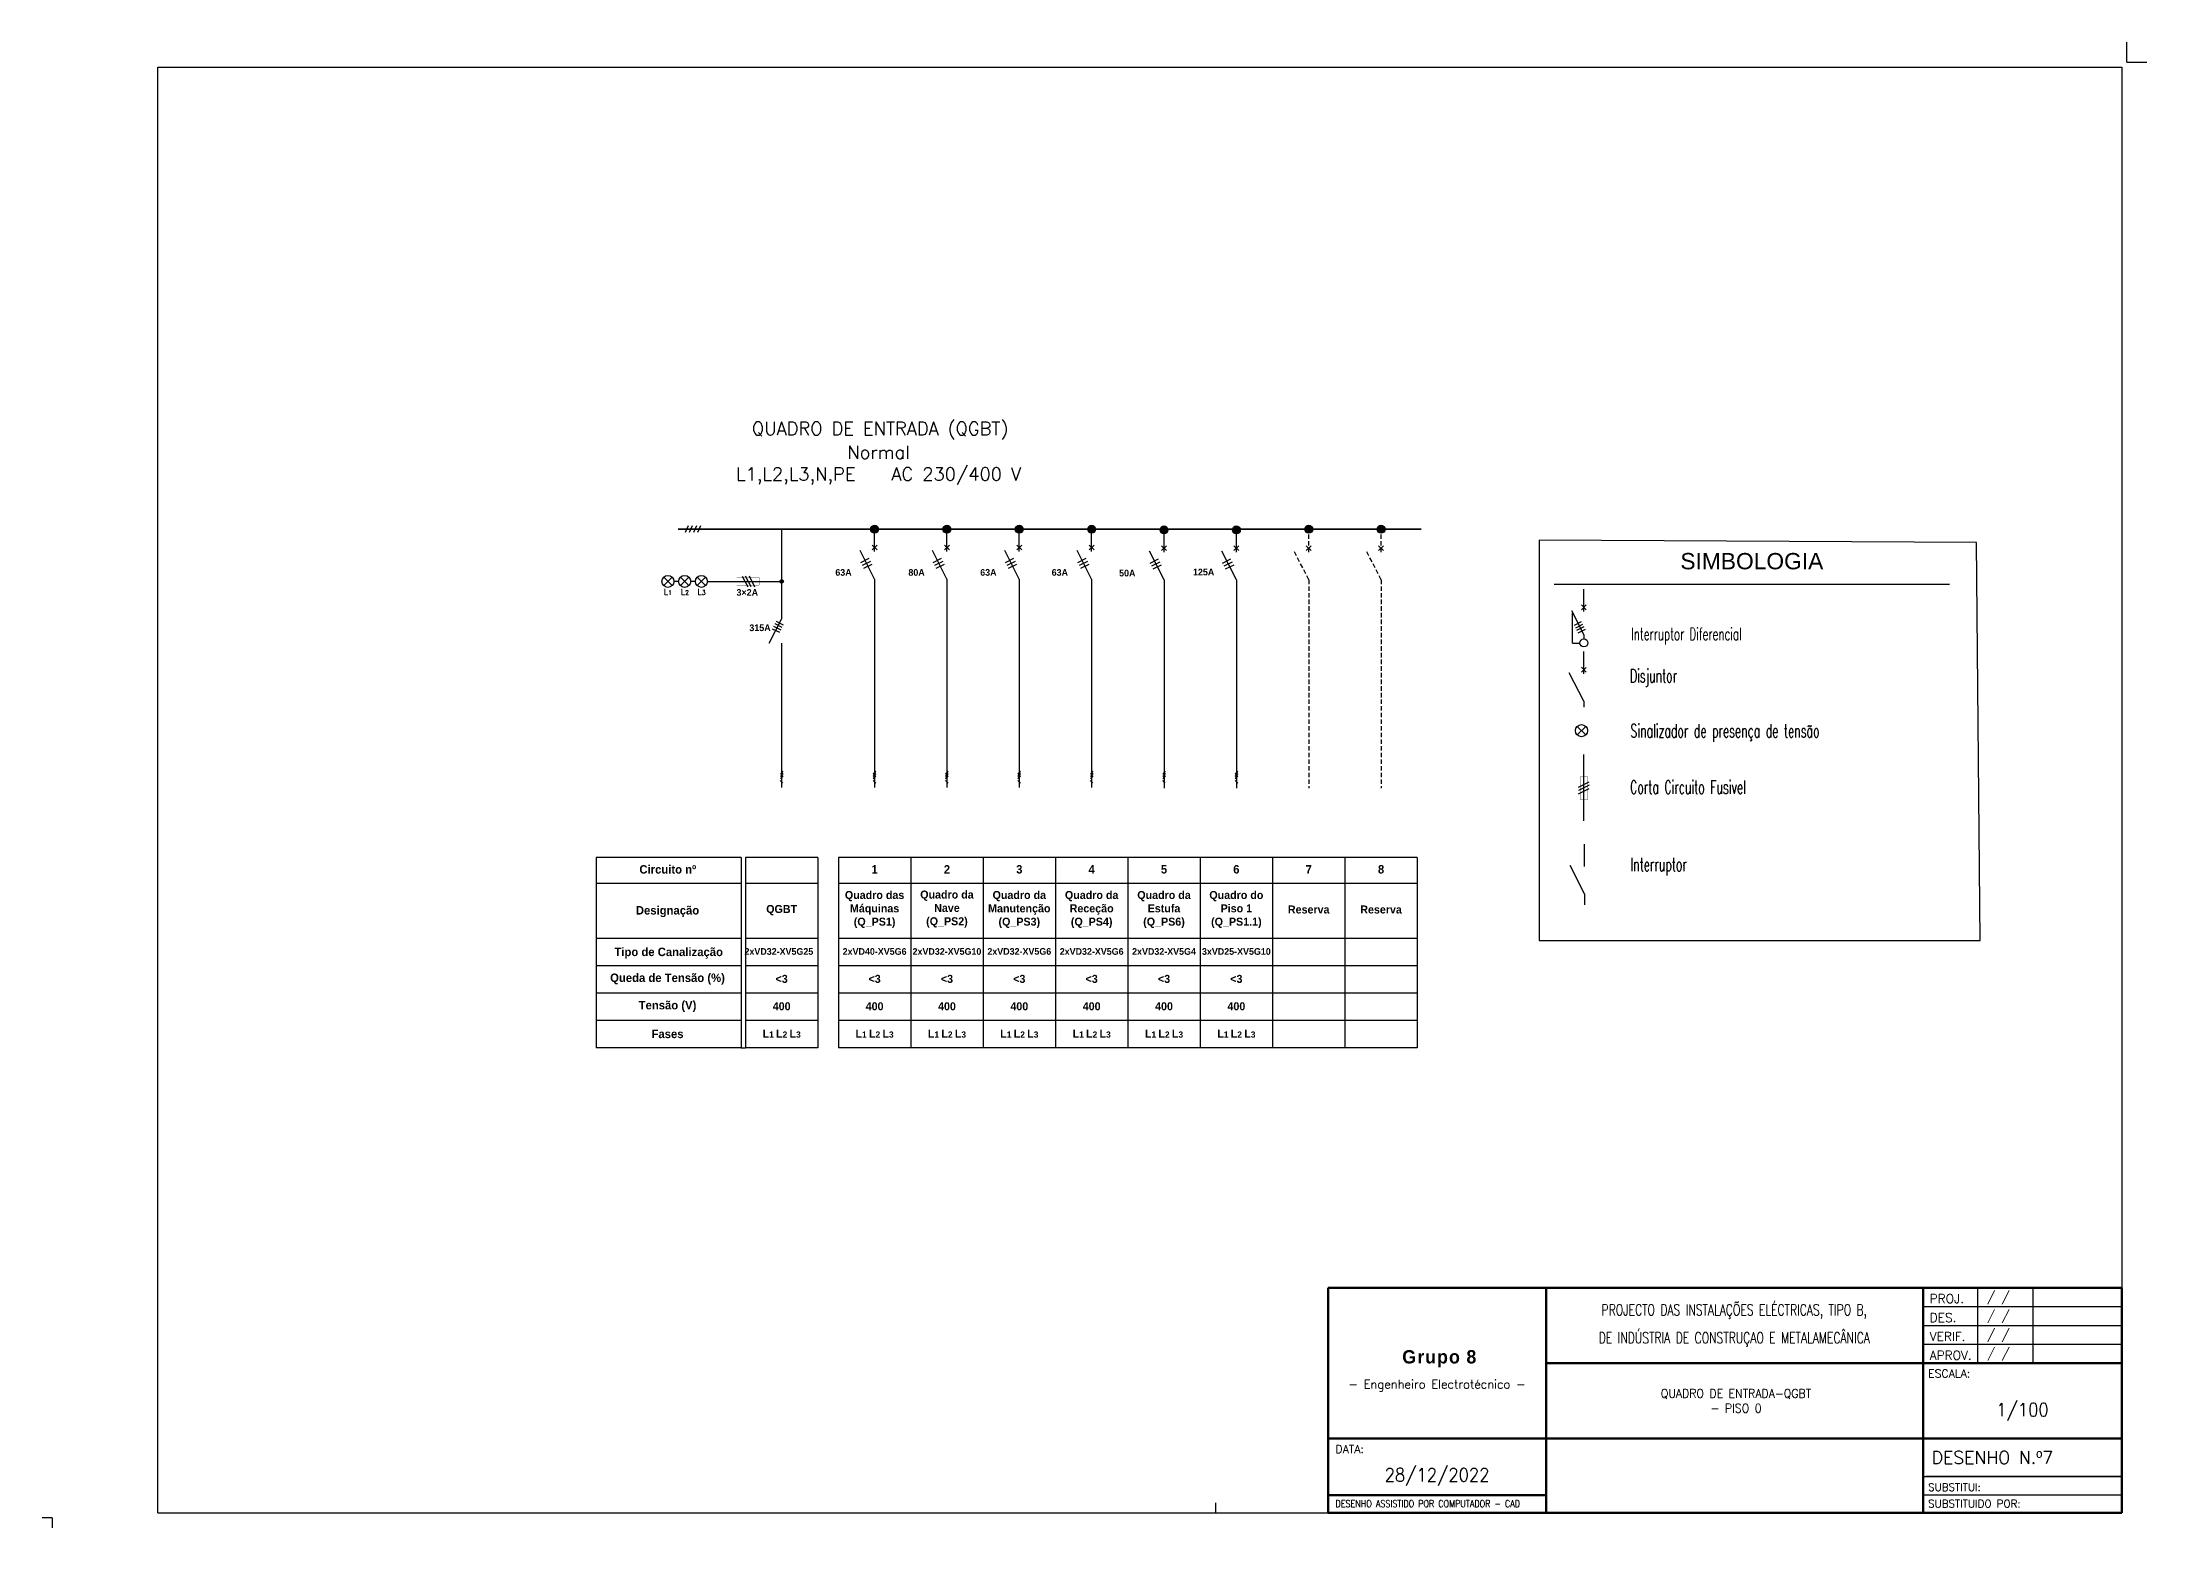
# Model space of a CAD drawing. Extents: x -8 to 729, y -363 to 534.
# Drawn here: x 119.4 to 214.2, y -111.2 to -44.3 of the extents above; entities that cross this region are included whole.
import ezdxf
from ezdxf.enums import TextEntityAlignment as Align

# ---------------------------------------------------------------- set-up
doc = ezdxf.new("R2010")
doc.units = 0
doc.header["$LTSCALE"] = 0.8
doc.header["$MEASUREMENT"] = 0
doc.linetypes.add('DASHED2', pattern=[0.375, 0.25, -0.125])
doc.linetypes.add('HIDDEN', pattern=[0.375, 0.25, -0.125])
doc.layers.get('0').update_dxf_attribs({"color": 3, "linetype": 'CONTINUOUS'})
for name, color, linetype in [('0_ligações', 10, 'CONTINUOUS'), ('Desenho base', 7, 'CONTINUOUS'), ('LEGENDA', 1, 'CONTINUOUS'), ('Quadros Eléctricos', 41, 'CONTINUOUS')]:
    doc.layers.add(name, color=color, linetype=linetype)
doc.styles.add('ARIAL', font='arial.ttf')
doc.styles.add('Century Gothic', font='GOTHICB.TTF')
doc.styles.add('PEN', font='ROMANS.SHX', dxfattribs={"width": 0.7, "height": 1})
doc.styles.add('ROMANS', font='romans', dxfattribs={"width": 0.9})
doc.styles.get("Standard").update_dxf_attribs({"font": 'ROMANS'})

# ---------------------------------------------------------------- blocks, each defined once
blk = doc.blocks.new('Folha A3')
at = {"color": 0}
for p, q in [((412, 289), (412, 293)), ((412, 289), (416, 289)), ((21, 288), (411, 288)), ((21, 1), (21, 288)), ((411, 288), (411, 1)), ((0, 0), (-2, 0)), ((0, 0), (0, -2)), ((21, 1), (411, 1)), ((231, 3), (231, 1))]:
    blk.add_line(p, q, dxfattribs=at)

msp = doc.modelspace()

# ---------------------------------------------------------------- hatches: boundary and pattern name
at = {"layer": 'Quadros Eléctricos'}
for points in [[(156.864, -66.033, 1), (156.864, -66.389, 1)], [(160.124, -66.033, 1), (160.124, -66.389, 1)], [(163.384, -66.033, 1), (163.384, -66.389, 1)], [(166.644, -66.033, 1), (166.644, -66.389, 1)], [(169.904, -66.063, 1), (169.904, -66.419, 1)], [(173.164, -66.063, 1), (173.164, -66.419, 1)], [(176.424, -66.033, 1), (176.424, -66.389, 1)], [(179.684, -66.033, 1), (179.684, -66.389, 1)], [(152.596, -68.561, -1), (152.757, -68.561, -1)]]:
    msp.add_hatch(color=7, dxfattribs=at).paths.add_polyline_path(points)

# ---------------------------------------------------------------- linework, layer by layer
at = {"layer": 'Desenho base'}
for p, q in [((206.512, -66.8), (186.802, -66.7)), ((187.479, -68.686, 0.001), (205.302, -68.686, 0.001)), ((152.735, -77.104), (152.617, -77.222)), ((152.735, -77.181), (152.617, -77.299)), ((152.735, -77.258), (152.617, -77.376)), ((152.735, -77.335), (152.617, -77.454)), ((152.735, -77.649), (152.617, -77.531)), ((156.923, -77.104, 0), (156.805, -77.222, 0)), ((156.923, -77.181, 0), (156.805, -77.299, 0)), ((156.923, -77.258, 0), (156.805, -77.376, 0)), ((156.923, -77.335, 0), (156.805, -77.454, 0)), ((156.923, -77.649, 0), (156.805, -77.531, 0)), ((160.183, -77.104), (160.065, -77.222)), ((160.183, -77.181), (160.065, -77.299)), ((160.183, -77.258), (160.065, -77.376)), ((160.183, -77.335), (160.065, -77.454)), ((160.183, -77.649), (160.065, -77.531)), ((163.443, -77.104), (163.325, -77.222)), ((163.443, -77.181), (163.325, -77.299)), ((163.443, -77.258), (163.325, -77.376)), ((163.443, -77.335), (163.325, -77.454)), ((163.443, -77.649), (163.325, -77.531)), ((166.703, -77.104), (166.585, -77.222)), ((166.703, -77.181), (166.585, -77.299)), ((166.703, -77.258), (166.585, -77.376)), ((166.703, -77.335), (166.585, -77.454)), ((166.703, -77.649), (166.585, -77.531)), ((169.963, -77.104, 0), (169.845, -77.222, 0)), ((169.963, -77.181, 0), (169.845, -77.299, 0)), ((169.963, -77.258, 0), (169.845, -77.376, 0)), ((169.963, -77.335, 0), (169.845, -77.454, 0)), ((169.963, -77.649, 0), (169.845, -77.531, 0)), ((173.223, -77.104, 0), (173.105, -77.222, 0)), ((173.223, -77.181, 0), (173.105, -77.299, 0)), ((173.223, -77.258, 0), (173.105, -77.376, 0)), ((173.223, -77.335, 0), (173.105, -77.454, 0)), ((173.223, -77.649, 0), (173.105, -77.531, 0))]:
    msp.add_line(p, q, dxfattribs=at)
at = {"layer": 'Desenho base', "lineweight": 120}
for p, q in [((213.056, -100.375), (177.296, -100.375)), ((177.296, -100.375), (177.296, -110.515)), ((213.056, -100.375), (213.056, -110.515)), ((213.056, -110.515), (177.296, -110.515))]:
    msp.add_line(p, q, dxfattribs=at)
at = {"layer": 'Desenho base', "lineweight": 60}
for p, q in [((187.116, -100.375), (187.116, -110.515)), ((204.116, -100.375), (204.116, -110.515)), ((187.116, -103.775), (213.056, -103.775)), ((177.296, -107.175), (213.056, -107.175)), ((187.116, -109.725), (177.296, -109.725))]:
    msp.add_line(p, q, dxfattribs=at)
at = {"layer": 'Desenho base', "lineweight": 30}
for p, q in [((206.556, -100.375), (206.556, -103.775)), ((209.056, -100.375), (209.056, -103.775)), ((204.116, -101.225), (213.056, -101.225)), ((204.116, -102.075), (213.056, -102.075)), ((204.116, -102.927), (213.056, -102.927)), ((204.116, -108.875), (213.056, -108.875)), ((213.056, -108.875), (204.236, -108.875)), ((213.056, -109.725), (204.116, -109.725))]:
    msp.add_line(p, q, dxfattribs=at)
at = {"layer": 'Quadros Eléctricos', "color": 7, "ltscale": 10}
for p, q in [((148.466, -66.063), (148.329, -66.357)), ((148.651, -66.063), (148.514, -66.357)), ((148.836, -66.063), (148.699, -66.357)), ((149.021, -66.063), (148.884, -66.357))]:
    msp.add_line(p, q, dxfattribs=at)
at = {"layer": 'Quadros Eléctricos'}
for p, q in [((152.676, -66.211), (152.676, -70.254)), ((156.864, -67.21, 0), (156.864, -66.211, 0)), ((160.124, -67.21), (160.124, -66.211)), ((163.384, -67.21), (163.384, -66.211)), ((166.644, -67.21), (166.644, -66.211)), ((169.904, -67.24, 0), (169.904, -66.241, 0)), ((173.164, -67.24, 0), (173.164, -66.241, 0)), ((156.864, -68.452, 0), (156.207, -67.162, 0)), ((160.124, -68.452), (159.467, -67.162)), ((163.384, -68.452), (162.727, -67.162)), ((166.644, -68.452), (165.987, -67.162)), ((166.644, -67.21), (166.644, -66.945)), ((169.904, -68.482, 0), (169.247, -67.192, 0)), ((169.904, -67.24, 0), (169.904, -66.975, 0)), ((173.164, -68.482, 0), (172.507, -67.192, 0)), ((148.035, -68.558), (147.824, -68.558)), ((148.788, -68.559), (148.576, -68.559)), ((149.329, -68.559), (150.642, -68.558)), ((150.656, -68.558), (152.676, -68.561)), ((156.864, -68.452, 0), (156.864, -77.841, 0)), ((160.124, -68.452), (160.124, -77.841)), ((163.384, -68.452), (163.384, -77.841)), ((166.644, -68.452), (166.644, -77.841)), ((169.904, -68.482, 0), (169.904, -77.871, 0)), ((173.164, -68.482, 0), (173.164, -77.871, 0)), ((188.821, -69.908), (188.821, -68.909)), ((152.676, -69.711), (152.676, -70.254, 0)), ((188.264, -69.874), (188.821, -70.969)), ((152.119, -71.347), (152.676, -70.254)), ((188.821, -70.969), (188.821, -71.15)), ((152.676, -71.347), (152.676, -77.841)), ((188.821, -72.719), (188.821, -71.72)), ((188.821, -73.961), (188.163, -72.671)), ((188.821, -73.961), (188.821, -74.231)), ((188.818, -79.347), (188.822, -76.357)), ((188.854, -81.398), (188.854, -80.399)), ((150.846, -80.995), (144.326, -80.995)), ((144.326, -80.995), (144.326, -89.576)), ((150.846, -80.995), (150.846, -89.576)), ((154.306, -80.995), (151.046, -80.995)), ((151.046, -80.995), (151.046, -89.576)), ((154.306, -80.995), (154.306, -89.576)), ((158.494, -80.995, 0), (155.234, -80.995, 0)), ((155.234, -80.995), (155.234, -89.576, 0)), ((158.494, -80.995), (158.494, -89.576, 0)), ((161.754, -80.995), (158.494, -80.995)), ((158.494, -80.995), (158.494, -89.576)), ((158.494, -80.995), (158.494, -89.576, 0)), ((158.494, -80.995), (158.494, -89.576)), ((161.754, -80.995), (161.754, -89.576)), ((165.014, -80.995), (161.754, -80.995)), ((161.754, -80.995), (161.754, -89.576)), ((161.754, -80.995), (161.754, -89.576)), ((161.754, -80.995), (161.754, -89.576)), ((165.014, -80.995), (165.014, -89.576)), ((168.274, -80.995), (165.014, -80.995)), ((165.014, -80.995), (165.014, -89.576)), ((165.014, -80.995), (165.014, -89.576)), ((165.014, -80.995), (165.014, -89.576)), ((168.274, -80.995), (168.274, -89.576)), ((171.534, -80.995, 0), (168.274, -80.995, 0)), ((168.274, -80.995, 0), (168.274, -89.576)), ((168.274, -80.995), (168.274, -89.576)), ((168.274, -80.995, 0), (168.274, -89.576)), ((171.534, -80.995, 0), (171.534, -89.576, 0)), ((174.794, -80.995, 0), (171.534, -80.995, 0)), ((171.534, -80.995, 0), (171.534, -89.576, 0)), ((171.534, -80.995, 0), (171.534, -89.576, 0)), ((171.534, -80.995, 0), (171.534, -89.576, 0)), ((174.794, -80.995, 0), (174.794, -89.576, 0)), ((178.054, -80.995, 0), (174.794, -80.995, 0)), ((174.794, -80.995, 0), (174.794, -89.576, 0)), ((178.054, -80.995, 0), (178.054, -89.576, 0)), ((181.314, -80.995, 0), (178.054, -80.995, 0)), ((178.054, -80.995, 0), (178.054, -89.576, 0)), ((178.054, -80.995, 0), (178.054, -89.576, 0)), ((178.054, -80.995, 0), (178.054, -89.576, 0)), ((181.314, -80.995, 0), (181.314, -89.576, 0)), ((181.314, -80.995, 0), (181.314, -89.576, 0)), ((188.854, -82.64), (188.197, -81.35)), ((150.846, -82.172), (144.326, -82.172)), ((154.306, -82.172), (151.046, -82.172)), ((158.494, -82.172, 0), (155.234, -82.172, 0)), ((161.754, -82.172), (158.494, -82.172)), ((165.014, -82.172), (161.754, -82.172)), ((168.274, -82.172), (165.014, -82.172)), ((171.534, -82.172, 0), (168.274, -82.172, 0)), ((174.794, -82.172, 0), (171.534, -82.172, 0)), ((178.054, -82.172, 0), (174.794, -82.172, 0)), ((181.314, -82.172, 0), (178.054, -82.172, 0)), ((188.854, -82.64), (188.854, -83.13)), ((150.846, -84.64), (144.326, -84.64)), ((154.306, -84.64), (151.046, -84.64)), ((158.494, -84.64, 0), (155.234, -84.64, 0)), ((161.754, -84.64), (158.494, -84.64)), ((165.014, -84.64), (161.754, -84.64)), ((168.274, -84.64), (165.014, -84.64)), ((171.534, -84.64, 0), (168.274, -84.64, 0)), ((174.794, -84.64, 0), (171.534, -84.64, 0)), ((178.054, -84.64, 0), (174.794, -84.64, 0)), ((181.314, -84.64, 0), (178.054, -84.64, 0)), ((150.846, -85.874), (144.326, -85.874)), ((154.306, -85.874), (151.046, -85.874)), ((158.494, -85.874, 0), (155.234, -85.874, 0)), ((161.754, -85.874), (158.494, -85.874)), ((165.014, -85.874), (161.754, -85.874)), ((168.274, -85.874), (165.014, -85.874)), ((171.534, -85.874, 0), (168.274, -85.874, 0)), ((174.794, -85.874, 0), (171.534, -85.874, 0)), ((178.054, -85.874, 0), (174.794, -85.874, 0)), ((181.314, -85.874, 0), (178.054, -85.874, 0)), ((150.846, -87.108), (144.326, -87.108)), ((154.306, -87.108), (151.046, -87.108)), ((158.494, -87.108, 0), (155.234, -87.108, 0)), ((161.754, -87.108), (158.494, -87.108)), ((165.014, -87.108), (161.754, -87.108)), ((168.274, -87.108), (165.014, -87.108)), ((171.534, -87.108, 0), (168.274, -87.108, 0)), ((174.794, -87.108, 0), (171.534, -87.108, 0)), ((178.054, -87.108, 0), (174.794, -87.108, 0)), ((181.314, -87.108, 0), (178.054, -87.108, 0)), ((150.846, -88.342), (144.326, -88.342)), ((154.306, -88.342), (151.046, -88.342)), ((158.494, -88.342, 0), (155.234, -88.342, 0)), ((161.754, -88.342), (158.494, -88.342)), ((165.014, -88.342), (161.754, -88.342)), ((168.274, -88.342), (165.014, -88.342)), ((171.534, -88.342), (168.274, -88.342)), ((174.794, -88.342, 0), (171.534, -88.342, 0)), ((178.054, -88.342, 0), (174.794, -88.342, 0)), ((181.314, -88.342, 0), (178.054, -88.342, 0)), ((150.846, -89.576), (144.326, -89.576)), ((150.846, -89.576), (151.046, -89.576)), ((154.306, -89.576), (151.046, -89.576)), ((158.494, -89.576, 0), (155.234, -89.576, 0)), ((161.754, -89.576), (158.494, -89.576)), ((165.014, -89.576), (161.754, -89.576)), ((168.274, -89.576), (165.014, -89.576)), ((171.534, -89.576), (168.274, -89.576)), ((174.794, -89.576, 0), (171.534, -89.576, 0)), ((178.054, -89.576, 0), (174.794, -89.576, 0)), ((181.314, -89.576, 0), (178.054, -89.576, 0))]:
    msp.add_line(p, q, dxfattribs=at)
at = {"layer": 'Quadros Eléctricos', "linetype": 'DASHED2'}
for p, q in [((176.424, -67.24, 0), (176.424, -66.211)), ((179.684, -67.24, 0), (179.684, -66.211)), ((176.424, -68.482, 0), (175.767, -67.192, 0)), ((176.424, -67.24, 0), (176.424, -66.975, 0)), ((179.684, -68.482, 0), (179.027, -67.192, 0)), ((176.424, -68.482, 0), (176.424, -77.871, 0)), ((179.684, -68.482, 0), (179.684, -77.871, 0))]:
    msp.add_line(p, q, dxfattribs=at)
at = {"layer": 'Quadros Eléctricos', "color": 7}
for p, q in [((156.751, -66.92, 0), (156.974, -67.142, 0)), ((156.974, -66.923, 0), (156.753, -67.144, 0)), ((160.011, -66.92), (160.234, -67.142)), ((160.234, -66.923), (160.013, -67.144)), ((163.271, -66.92), (163.494, -67.142)), ((163.494, -66.923), (163.273, -67.144)), ((166.531, -66.92), (166.754, -67.142)), ((166.754, -66.923), (166.533, -67.144)), ((169.791, -66.95, 0), (170.014, -67.172, 0)), ((170.014, -66.953, 0), (169.793, -67.174, 0)), ((173.051, -66.95, 0), (173.274, -67.172, 0)), ((173.274, -66.953, 0), (173.053, -67.174, 0)), ((176.311, -66.95, 0), (176.534, -67.172, 0)), ((176.534, -66.953, 0), (176.313, -67.174, 0)), ((179.571, -66.95, 0), (179.794, -67.172, 0)), ((179.794, -66.953, 0), (179.573, -67.174, 0)), ((156.244, -67.702, 0), (156.622, -67.509, 0)), ((156.312, -67.835, 0), (156.69, -67.643, 0)), ((156.38, -67.969, 0), (156.758, -67.777, 0)), ((159.504, -67.702), (159.882, -67.509)), ((159.572, -67.835), (159.95, -67.643)), ((159.64, -67.969), (160.018, -67.777)), ((162.764, -67.702), (163.142, -67.509)), ((162.832, -67.835), (163.21, -67.643)), ((162.9, -67.969), (163.278, -67.777)), ((166.024, -67.702), (166.402, -67.509)), ((166.092, -67.835), (166.47, -67.643)), ((166.16, -67.969), (166.538, -67.777)), ((169.284, -67.732, 0), (169.662, -67.539, 0)), ((169.352, -67.865, 0), (169.73, -67.673, 0)), ((169.42, -67.999, 0), (169.798, -67.806, 0)), ((172.544, -67.732, 0), (172.922, -67.539, 0)), ((172.612, -67.865, 0), (172.99, -67.673, 0)), ((172.68, -67.999, 0), (173.058, -67.806, 0)), ((147.744, -68.75), (147.362, -68.366)), ((147.744, -68.366), (147.362, -68.749)), ((148.497, -68.367), (148.114, -68.75)), ((148.497, -68.75), (148.115, -68.366)), ((149.249, -68.751), (148.867, -68.367)), ((149.25, -68.367), (148.867, -68.75)), ((150.901, -68.318), (151.148, -68.803)), ((151.3, -68.802), (151.053, -68.317)), ((151.205, -68.316), (151.451, -68.801)), ((188.315, -71.346), (188.315, -69.989)), ((188.708, -69.618), (188.931, -69.84)), ((188.931, -69.621), (188.71, -69.842)), ((152.252, -70.689), (152.574, -70.853)), ((152.31, -70.575), (152.632, -70.739)), ((152.368, -70.462), (152.69, -70.625)), ((152.426, -70.348), (152.747, -70.512)), ((188.396, -70.532), (188.718, -70.368)), ((188.454, -70.646), (188.776, -70.482)), ((188.512, -70.76), (188.834, -70.596)), ((188.57, -70.873), (188.892, -70.71)), ((188.315, -71.346), (188.642, -71.346)), ((188.708, -72.429), (188.93, -72.651)), ((188.93, -72.432), (188.709, -72.653)), ((188.905, -75.475), (188.523, -75.091)), ((188.905, -75.092), (188.523, -75.475)), ((188.577, -77.829), (189.062, -77.582)), ((189.063, -77.734), (188.578, -77.981)), ((188.579, -78.133), (189.064, -77.886))]:
    msp.add_line(p, q, dxfattribs=at)
at = {"layer": 'Quadros Eléctricos', "color": 0}
for p, q in [((186.802, -66.7), (186.802, -84.74)), ((206.682, -84.74), (206.512, -66.8)), ((186.802, -84.74), (206.682, -84.74))]:
    msp.add_line(p, q, dxfattribs=at)
at = {"layer": 'Quadros Eléctricos', "color": 7, "const_width": 0.0801, "elevation": 0}
msp.add_lwpolyline([(181.496, -66.211), (148.008, -66.211)], dxfattribs=at)
at = {"layer": 'Quadros Eléctricos', "color": 7}
for centre, radius in [((156.864, -66.211, 0), 0.178), ((160.124, -66.211), 0.178), ((163.384, -66.211), 0.178), ((166.644, -66.211), 0.178), ((169.904, -66.241, 0), 0.178), ((173.164, -66.241, 0), 0.178), ((176.424, -66.211), 0.178), ((179.684, -66.211), 0.178), ((152.676, -68.561), 0.0802), ((188.821, -71.33), 0.18)]:
    msp.add_circle(centre, radius, dxfattribs=at)
at = {"layer": 'Quadros Eléctricos'}
for centre in [(147.553, -68.558), (148.306, -68.558), (149.058, -68.559), (188.714, -75.283)]:
    msp.add_circle(centre, 0.271, dxfattribs=at)
at = {"layer": 'Quadros Eléctricos', "lineweight": 20}
for points in [[(150.642, -68.735), (150.656, -68.721), (150.642, -68.381), (150.656, -68.395)], [(151.675, -68.742, 0), (151.662, -68.728, 0), (150.642, -68.741, 0), (150.656, -68.727, 0)], [(150.649, -68.381), (150.649, -68.395), (151.675, -68.382), (151.661, -68.396)], [(151.675, -68.382), (151.661, -68.396), (151.675, -68.736), (151.661, -68.722)], [(188.642, -78.385), (188.656, -78.385), (188.643, -77.359), (188.657, -77.373)], [(188.643, -77.359), (188.657, -77.373), (188.996, -77.359), (188.983, -77.373)], [(189.003, -77.359, 0), (188.989, -77.372, 0), (189.002, -78.391, 0), (188.988, -78.378, 0)], [(188.996, -78.392), (188.982, -78.378), (188.642, -78.392), (188.656, -78.378)]]:
    msp.add_trace(points, dxfattribs=at)

# ---------------------------------------------------------------- block references
at = {"layer": 'Desenho base', "xscale": 0.2268822454281782, "yscale": 0.2268822454281782, "zscale": 0.2268822454281782}
msp.add_blockref('Folha A3', (119.808, -110.742), dxfattribs=at)

# ---------------------------------------------------------------- texts
at = {"layer": '0_ligações', "color": 0, "style": 'PEN', "width": 0.6}
for s, p in [('Disjuntor', (190.895, -73.111)), ('Sinalizador de presença de tensão', (190.923, -75.588)), ('Corta Circuito Fusivel', (190.906, -78.125)), ('Interruptor', (190.918, -81.606))]:
    msp.add_text(s, height=0.6, dxfattribs=at).set_placement(p)
at = {"layer": 'Desenho base', "style": 'PEN', "width": 0.6}
msp.add_text('Interruptor Diferencial', height=0.56403, dxfattribs=at).set_placement((190.955, -71.208, 0.001))
at = {"layer": 'Desenho base', "lineweight": 20, "style": 'ROMANS'}
for s, height, p in [(' / /', 0.4, (206.71, -100.977)), (' / /', 0.4, (206.71, -101.827)), (' / /', 0.4, (206.71, -102.679)), (' / /', 0.4, (206.71, -103.529)), ('ESCALA:', 0.36, (204.333, -104.424)), ('DATA:', 0.36, (177.63, -107.824)), ('DESENHO N.º7 ', 0.57, (204.489, -108.31)), ('SUBSTITUI:', 0.34, (204.333, -109.535)), ('SUBSTITUIDO POR:', 0.34, (204.333, -110.275))]:
    msp.add_text(s, height=height, dxfattribs=at).set_placement(p)
at = {"layer": 'Desenho base', "linetype": 'Continuous', "lineweight": 20, "style": 'ROMANS'}
for s, p in [('PROJ.', (204.406, -101.068)), ('VERIF.', (204.406, -102.773)), ('DES.', (204.406, -101.925)), ('APROV.', (204.406, -103.621))]:
    msp.add_text(s, height=0.4, dxfattribs=at).set_placement(p)
at = {"layer": 'Desenho base', "lineweight": 20, "style": 'ROMANS', "width": 0.757635}
msp.add_text('DESENHO ASSISTIDO POR COMPUTADOR - CAD', height=0.304, dxfattribs=at).set_placement((177.63, -110.257), (185.943, -110.257), align=Align.FIT)
at = {"layer": 'Desenho base', "insert": (157.041, -63.331), "char_height": 0.58976, "width": 36.02981, "attachment_point": 5}
msp.add_mtext('\\A1;Normal\\PL1,L2,L3,N,PE    AC 230/400 V  ', dxfattribs=at)
at = {"layer": 'Desenho base', "char_height": 0.3603, "attachment_point": 5, "style": 'Century Gothic'}
for s, insert, width in [('\\pxt0;Quadro das Máquinas (Q_PS1)', (156.864, -83.341), 2.87315), ('\\pxt0;Quadro da Nave (Q_PS2)', (160.124, -83.322), 2.87315), ('\\pxt0;Quadro da Manutenção (Q_PS3)', (163.384, -83.341, 0), 2.87315), ('\\pxt0;Quadro da Receção (Q_PS4)', (166.644, -83.341, 0), 2.87315), ('\\pxt0;Quadro da Estufa (Q_PS6)', (169.904, -83.341, 0), 2.87315), ('\\pxt0;Quadro do Piso 1 (Q_PS1.1)', (173.164, -83.341, 0), 2.87315), ('\\pxt0;QGBT', (152.676, -83.369, 0), 3.11371), ('\\pxt0;Reserva', (176.424, -83.341, 0), 2.87315), ('\\pxt0;Reserva', (179.684, -83.341, 0), 2.87315)]:
    msp.add_mtext(s, dxfattribs=dict(at, insert=insert, width=width))
at = {"layer": 'Desenho base', "linetype": 'HIDDEN', "lineweight": 20, "insert": (195.599, -102.075), "char_height": 0.5, "width": 17.03517, "attachment_point": 5, "line_spacing_factor": 1.5, "style": 'ROMANS'}
msp.add_mtext('\\pxt28;{\\W0.71;PROJECTO DAS INSTALAÇÕES ELÉCTRICAS, TIPO B,\\PDE INDÚSTRIA DE CONSTRUÇAO E METALAMECÂNICA}', dxfattribs=at)
at = {"layer": 'Desenho base', "lineweight": 20, "insert": (182.206, -104.122), "char_height": 1, "attachment_point": 5}
msp.add_mtext_dynamic_manual_height_columns('{\\fVivaldi|b1|i0|c0|p66;\\H0.6x;\\T1.1;\\C7; Grupo 8\\H1.66667x;\\P\\Fromans|c0;\\H0.2x;\\T1;\\P\\H2x;\\W0.95;- Engenheiro Electrotécnico -}', width=9.81896, gutter_width=2, heights=[0], dxfattribs=at)
at = {"layer": 'Desenho base', "lineweight": 20, "attachment_point": 5, "style": 'ROMANS'}
for s, insert, char_height, width in [('\\pxt23;QUADRO DE ENTRADA-QGBT \\P- PISO 0', (195.676, -105.475), 0.4, 16.6992), ('1/100', (208.586, -105.97), 0.6, 8.94), ('28/12/2022', (182.206, -108.904), 0.6, 9.82)]:
    msp.add_mtext(s, dxfattribs=dict(at, insert=insert, char_height=char_height, width=width))
at = {"layer": 'LEGENDA', "color": 1, "style": 'ARIAL'}
msp.add_text('SIMBOLOGIA', height=0.7343, dxfattribs=at).set_placement((196.39, -67.647, 0.001), align=Align.MIDDLE_CENTER)
at = {"layer": 'Quadros Eléctricos', "color": 7, "style": 'Century Gothic'}
for s, p in [('63A', (155.094, -68.306)), ('80A', (158.386, -68.306)), ('63A', (161.621, -68.306)), ('63A', (164.842, -68.306)), ('50A', (167.882, -68.336, 0)), ('315A', (151.22, -70.799))]:
    msp.add_text(s, height=0.3005, dxfattribs=at).set_placement(p)
at = {"layer": 'Quadros Eléctricos', "color": 7, "linetype": 'DASHED2', "style": 'Century Gothic'}
msp.add_text('125A', height=0.3005, dxfattribs=at).set_placement((171.209, -68.289, 0))
at = {"layer": 'Quadros Eléctricos', "color": 7, "style": 'Century Gothic'}
msp.add_text('3×2A', height=0.3005, rotation=359.95717, dxfattribs=at).set_placement((150.642, -69.205))
at = {"layer": 'Quadros Eléctricos', "color": 6, "insert": (157.111, -61.771), "char_height": 0.58976, "width": 36.02981, "attachment_point": 5}
msp.add_mtext('QUADRO DE ENTRADA (QGBT)   ', dxfattribs=at)
at = {"layer": 'Quadros Eléctricos', "color": 7, "char_height": 0.27192, "width": 1.90389, "attachment_point": 5, "rotation": 359.95687}
for s, insert in [('L{\\H0.73671x;1}', (147.55, -69.023, 0)), ('L{\\H0.73671x;2}', (148.314, -69.027, 0)), ('L{\\H0.73671x;3}', (149.064, -69.024, 0))]:
    msp.add_mtext(s, dxfattribs=dict(at, insert=insert))
at = {"layer": 'Quadros Eléctricos', "color": 6, "attachment_point": 5, "style": 'Century Gothic'}
for s, insert, char_height, width in [('Circuito nº', (147.546, -81.535), 0.3802, 5.15295), ('Designação', (147.534, -83.434), 0.3803, 1.7348), ('Tipo de Canalização', (147.587, -85.306), 0.38031, 6.52019), ('Queda de Tensão (%)', (147.534, -86.471), 0.38031, 6.52019), ('Tensão (V)', (147.534, -87.705), 0.3803, 3.84782), ('Fases', (147.534, -88.946), 0.3803, 1.7348)]:
    msp.add_mtext(s, dxfattribs=dict(at, insert=insert, char_height=char_height, width=width))
at = {"layer": 'Quadros Eléctricos', "color": 7, "attachment_point": 5, "style": 'Century Gothic'}
for s, insert, char_height, width in [('1', (156.864, -81.531), 0.38, 1.7348), ('2', (160.124, -81.531), 0.38, 1.7348), ('3', (163.384, -81.531), 0.38, 1.7348), ('4', (166.644, -81.531), 0.38, 1.7348), ('5', (169.904, -81.531, 0), 0.38, 1.7348), ('6', (173.164, -81.531, 0), 0.38, 1.7348), ('7', (176.424, -81.531, 0), 0.38, 1.7348), ('8', (179.684, -81.531, 0), 0.38, 1.7348), ('2xVD32-XV5G25', (152.551, -85.233, 0), 0.3, 2.12943), ('2xVD40-XV5G6', (156.864, -85.233, 0), 0.3, 2.12943), ('2xVD32-XV5G10', (160.124, -85.233, 0), 0.3, 2.12943), ('2xVD32-XV5G6', (163.384, -85.23), 0.3, 2.12943), ('2xVD32-XV5G6', (166.644, -85.233, 0), 0.3, 2.12943), ('2xVD32-XV5G4', (169.904, -85.233, 0), 0.3, 2.12943), ('3xVD25-XV5G10', (173.164, -85.233, 0), 0.3, 2.12943), ('<3', (152.676, -86.467, 0), 0.3606, 2.12943), ('<3', (156.864, -86.467, 0), 0.3606, 2.12943), ('<3', (160.124, -86.467, 0), 0.3606, 2.12943), ('<3', (163.384, -86.467, 0), 0.3606, 2.12943), ('<3', (166.644, -86.467, 0), 0.3606, 2.12943), ('<3', (169.904, -86.467, 0), 0.3606, 2.12943), ('<3', (173.164, -86.467, 0), 0.3606, 2.12943), ('400', (152.676, -87.701), 0.3606, 2.12943), ('400', (156.864, -87.701, 0), 0.3606, 2.12943), ('400', (160.124, -87.701, 0), 0.3606, 2.12943), ('400', (163.384, -87.701, 0), 0.3606, 2.12943), ('400', (166.644, -87.701), 0.3606, 2.12943), ('400', (169.904, -87.701), 0.3606, 2.12943), ('400', (173.164, -87.701), 0.3606, 2.12943), ('L{\\H0.77778x;1 }L{\\H0.77778x;2 }L{\\H0.77778x;3}', (152.676, -88.935), 0.36059, 2.12943), ('L{\\H0.77778x;1 }L{\\H0.77778x;2 }L{\\H0.77778x;3}', (156.864, -88.935), 0.36059, 2.12943), ('L{\\H0.77778x;1 }L{\\H0.77778x;2 }L{\\H0.77778x;3}', (160.124, -88.935), 0.36059, 2.12943), ('L{\\H0.77778x;1 }L{\\H0.77778x;2 }L{\\H0.77778x;3}', (163.384, -88.935), 0.36059, 2.12943), ('L{\\H0.77778x;1 }L{\\H0.77778x;2 }L{\\H0.77778x;3}', (166.644, -88.935), 0.36059, 2.12943), ('L{\\H0.77778x;1 }L{\\H0.77778x;2 }L{\\H0.77778x;3}', (169.904, -88.935, 0), 0.36059, 2.12943), ('L{\\H0.77778x;1 }L{\\H0.77778x;2 }L{\\H0.77778x;3}', (173.164, -88.935, 0), 0.36059, 2.12943)]:
    msp.add_mtext(s, dxfattribs=dict(at, insert=insert, char_height=char_height, width=width))

doc.saveas('drawing.dxf')
